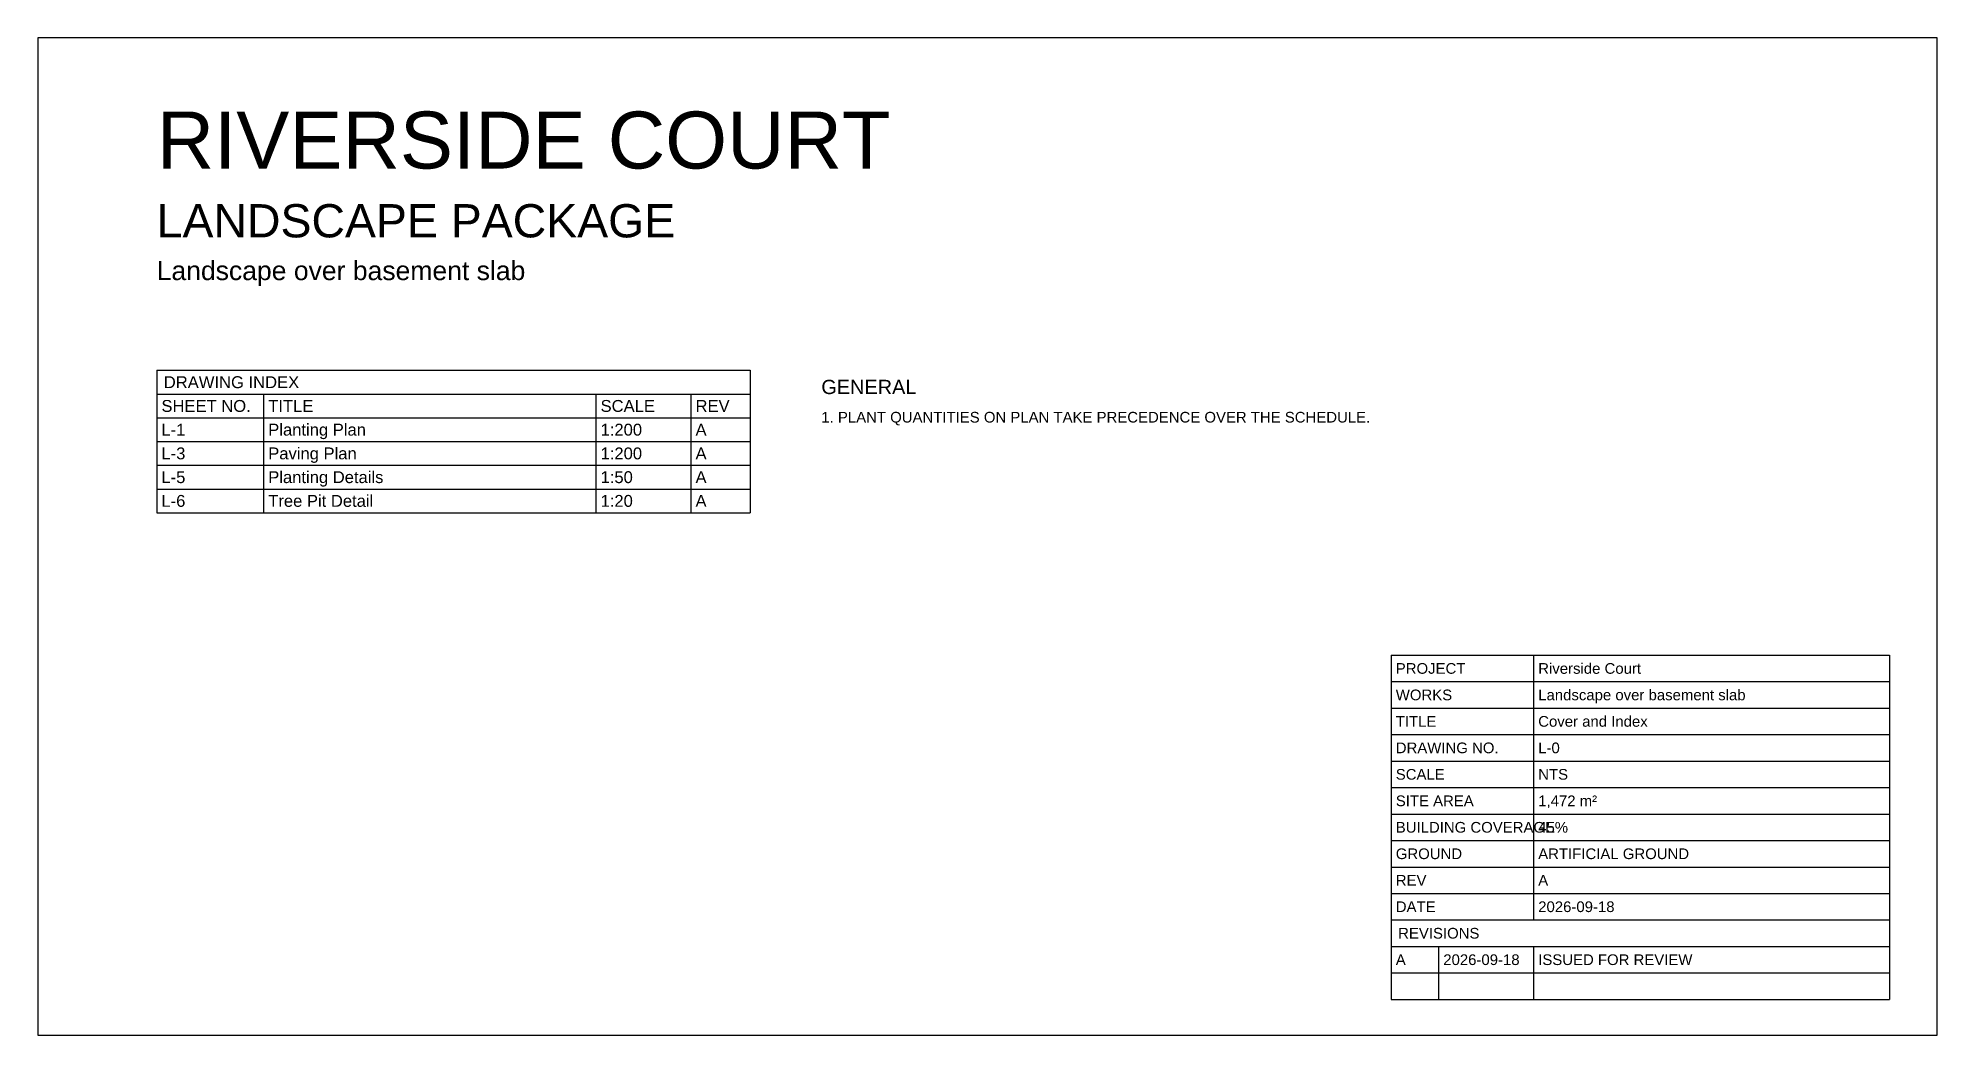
# Model space of a CAD drawing. Header units: metres. Extents: x -3 to 77, y -9 to 33.
import ezdxf

# ---------------------------------------------------------------- set-up
doc = ezdxf.new("R2010")
doc.units = ezdxf.units.M
doc.layers.add('FRAME', color=7, linetype='Continuous')
doc.layers.add('TEXT', color=7, linetype='Continuous')
doc.styles.add('LABELS', font='arial.ttf')

msp = doc.modelspace()

# ---------------------------------------------------------------- linework, layer by layer
at = {"layer": 'FRAME'}
for p, q in [((54, 7), (75, 7)), ((54, 7), (54, 5.885)), ((60, 7), (60, 5.885)), ((75, 7), (75, 5.885)), ((54, 5.885), (75, 5.885)), ((54, 5.885), (54, 4.769)), ((60, 5.885), (60, 4.769)), ((75, 5.885), (75, 4.769)), ((54, 4.769), (75, 4.769)), ((54, 4.769), (54, 3.654)), ((60, 4.769), (60, 3.654)), ((75, 4.769), (75, 3.654)), ((54, 3.654), (75, 3.654)), ((54, 3.654), (54, 2.538)), ((60, 3.654), (60, 2.538)), ((75, 3.654), (75, 2.538)), ((54, 2.538), (75, 2.538)), ((54, 2.538), (54, 1.423)), ((60, 2.538), (60, 1.423)), ((75, 2.538), (75, 1.423)), ((54, 1.423), (75, 1.423)), ((54, 1.423), (54, 0.308)), ((60, 1.423), (60, 0.308)), ((75, 1.423), (75, 0.308)), ((54, 0.308), (75, 0.308)), ((54, 0.308), (54, -0.808)), ((60, 0.308), (60, -0.808)), ((75, 0.308), (75, -0.808)), ((54, -0.808), (75, -0.808)), ((54, -0.808), (54, -1.923)), ((60, -0.808), (60, -1.923)), ((75, -0.808), (75, -1.923)), ((54, -1.923), (75, -1.923)), ((54, -1.923), (54, -3.038)), ((60, -1.923), (60, -3.038)), ((75, -1.923), (75, -3.038)), ((54, -3.038), (75, -3.038)), ((54, -3.038), (54, -4.154)), ((60, -3.038), (60, -4.154)), ((75, -3.038), (75, -4.154)), ((54, -4.154), (75, -4.154)), ((54, -4.154), (75, -4.154)), ((54, -4.154), (54, -5.269)), ((75, -4.154), (75, -5.269)), ((54, -5.269), (75, -5.269)), ((54, -5.269), (54, -6.385)), ((56, -5.269), (56, -6.385)), ((60, -5.269), (60, -6.385)), ((75, -5.269), (75, -6.385)), ((54, -6.385), (75, -6.385)), ((54, -6.385), (54, -7.5)), ((56, -6.385), (56, -7.5)), ((60, -6.385), (60, -7.5)), ((75, -6.385), (75, -7.5)), ((54, -7.5), (75, -7.5))]:
    msp.add_line(p, q, dxfattribs=at)
msp.add_lwpolyline([(-3, -9), (77, -9), (77, 33), (-3, 33)], close=True, dxfattribs=at)
at = {"layer": 'TEXT'}
for p, q in [((2, 19), (27, 19)), ((2, 19), (2, 18)), ((27, 19), (27, 18)), ((2, 18), (27, 18)), ((2, 18), (2, 17)), ((6.5, 18), (6.5, 17)), ((20.5, 18), (20.5, 17)), ((24.5, 18), (24.5, 17)), ((27, 18), (27, 17)), ((2, 17), (27, 17)), ((2, 17), (2, 16)), ((6.5, 17), (6.5, 16)), ((20.5, 17), (20.5, 16)), ((24.5, 17), (24.5, 16)), ((27, 17), (27, 16)), ((2, 16), (27, 16)), ((2, 16), (2, 15)), ((6.5, 16), (6.5, 15)), ((20.5, 16), (20.5, 15)), ((24.5, 16), (24.5, 15)), ((27, 16), (27, 15)), ((2, 15), (27, 15)), ((2, 15), (2, 14)), ((6.5, 15), (6.5, 14)), ((20.5, 15), (20.5, 14)), ((24.5, 15), (24.5, 14)), ((27, 15), (27, 14)), ((2, 14), (27, 14)), ((2, 14), (2, 13)), ((6.5, 14), (6.5, 13)), ((20.5, 14), (20.5, 13)), ((24.5, 14), (24.5, 13)), ((27, 14), (27, 13)), ((2, 13), (27, 13))]:
    msp.add_line(p, q, dxfattribs=at)

# ---------------------------------------------------------------- texts
at = {"layer": 'TEXT', "style": 'LABELS'}
for s, height, p in [('RIVERSIDE COURT', 2.4, (2, 27.5)), ('LANDSCAPE PACKAGE', 1.4, (2, 24.6)), ('Landscape over basement slab', 0.8, (2, 22.8)), ('DRAWING INDEX', 0.5, (2.3, 18.25)), ('GENERAL', 0.6, (30, 18)), ('SHEET NO.', 0.5, (2.2, 17.25)), ('TITLE', 0.5, (6.7, 17.25)), ('SCALE', 0.5, (20.7, 17.25)), ('REV', 0.5, (24.7, 17.25)), ('1. PLANT QUANTITIES ON PLAN TAKE PRECEDENCE OVER THE SCHEDULE.', 0.45, (30, 16.8)), ('L-1', 0.5, (2.2, 16.25)), ('Planting Plan', 0.5, (6.7, 16.25)), ('1:200', 0.5, (20.7, 16.25)), ('A', 0.5, (24.7, 16.25)), ('L-3', 0.5, (2.2, 15.25)), ('Paving Plan', 0.5, (6.7, 15.25)), ('1:200', 0.5, (20.7, 15.25)), ('A', 0.5, (24.7, 15.25)), ('L-5', 0.5, (2.2, 14.25)), ('Planting Details', 0.5, (6.7, 14.25)), ('1:50', 0.5, (20.7, 14.25)), ('A', 0.5, (24.7, 14.25)), ('L-6', 0.5, (2.2, 13.25)), ('Tree Pit Detail', 0.5, (6.7, 13.25)), ('1:20', 0.5, (20.7, 13.25)), ('A', 0.5, (24.7, 13.25)), ('PROJECT', 0.45, (54.2, 6.217)), ('Riverside Court', 0.45, (60.2, 6.217)), ('WORKS', 0.45, (54.2, 5.102)), ('Landscape over basement slab', 0.45, (60.2, 5.102)), ('TITLE', 0.45, (54.2, 3.987)), ('Cover and Index', 0.45, (60.2, 3.987)), ('DRAWING NO.', 0.45, (54.2, 2.871)), ('L-0', 0.45, (60.2, 2.871)), ('SCALE', 0.45, (54.2, 1.756)), ('NTS', 0.45, (60.2, 1.756)), ('SITE AREA', 0.45, (54.2, 0.64)), ('1,472 m²', 0.45, (60.2, 0.64)), ('BUILDING COVERAGE', 0.45, (54.2, -0.475)), ('45%', 0.45, (60.2, -0.475)), ('GROUND', 0.45, (54.2, -1.59)), ('ARTIFICIAL GROUND', 0.45, (60.2, -1.59)), ('REV', 0.45, (54.2, -2.706)), ('A', 0.45, (60.2, -2.706)), ('DATE', 0.45, (54.2, -3.821)), ('2026-09-18', 0.45, (60.2, -3.821)), ('REVISIONS', 0.45, (54.3, -4.937)), ('2026-09-18', 0.45, (56.2, -6.052)), ('ISSUED FOR REVIEW', 0.45, (60.2, -6.052)), ('A', 0.45, (54.2, -6.052))]:
    msp.add_text(s, height=height, dxfattribs=at).set_placement(p)

doc.saveas('drawing.dxf')
